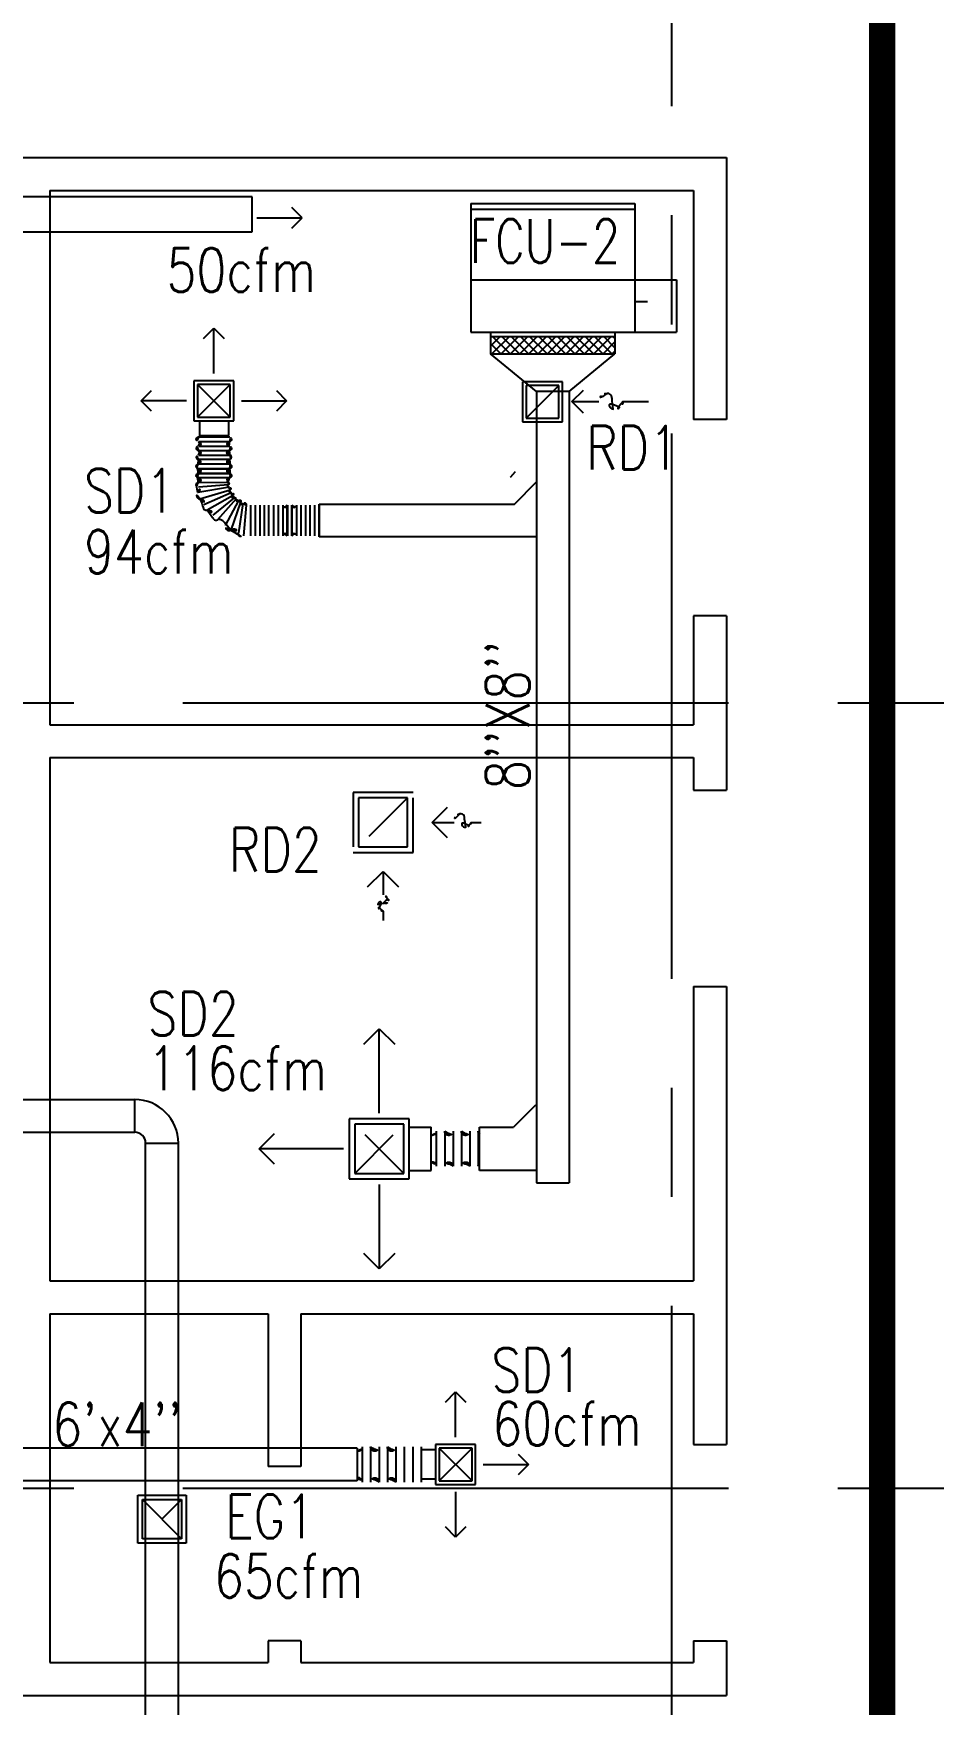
# Model space of a CAD drawing. Extents: x 417866200 to 417866302, y 43498034 to 43498122.
# Drawn here: x 417866263.9 to 417866268.02, y 43498050.24 to 43498057.91 of the extents above; entities that cross this region are included whole.
import ezdxf

# ---------------------------------------------------------------- set-up
doc = ezdxf.new("R2010")
doc.units = 0
doc.header["$MEASUREMENT"] = 0
for name, pattern in [('CENTER2', [1.125, 0.75, -0.125, 0.125, -0.125]), ('CENTERX2', [4, 2.5, -0.5, 0.5, -0.5]), ('HIDDEN', [0.375, 0.25, -0.125])]:
    doc.linetypes.add(name, pattern=pattern)
doc.layers.get('0').update_dxf_attribs({"linetype": 'CONTINUOUS'})
for name, color, linetype in [('AXES', 11, 'CENTERX2'), ('DUCT', 6, 'CONTINUOUS'), ('ELEV', 2, 'CONTINUOUS'), ('EXDUCT', 10, 'CONTINUOUS'), ('FCU', 6, 'CONTINUOUS'), ('M-AC-FLEX', 7, 'CONTINUOUS'), ('M-EGU.', 2, 'CONTINUOUS'), ('M-TEXT', 2, 'CONTINUOUS'), ('ME-FIX', 2, 'CONTINUOUS'), ('SCD', 2, 'CONTINUOUS'), ('WALL', 9, 'CONTINUOUS')]:
    doc.layers.add(name, color=color, linetype=linetype)
doc.styles.add('ROMANS', font='ROMANS.shx', dxfattribs={"width": 0.6})

# ---------------------------------------------------------------- blocks, each defined once
blk = doc.blocks.new('*X57')
at = {"color": 0}
for p, q in [((23911.7, -1650.2), (23966, -1595.9)), ((23911.7, -1597.2), (23912.9, -1595.9)), ((23919, -1695.9), (24019, -1595.9)), ((24022.8, -1695.9), (23922.8, -1595.9)), ((23972, -1695.9), (24072, -1595.9)), ((24075.9, -1695.9), (23975.9, -1595.9)), ((24025.1, -1695.9), (24125.1, -1595.9)), ((24128.9, -1695.9), (24028.9, -1595.9)), ((24078.1, -1695.9), (24178.1, -1595.9)), ((24181.9, -1695.9), (24081.9, -1595.9)), ((24131.1, -1695.9), (24231.1, -1595.9)), ((24235, -1695.9), (24135, -1595.9)), ((24184.2, -1695.9), (24284.2, -1595.9)), ((24288, -1695.9), (24188, -1595.9)), ((24237.2, -1695.9), (24337.2, -1595.9)), ((24341, -1695.9), (24241, -1595.9)), ((24290.2, -1695.9), (24390.2, -1595.9)), ((24394.1, -1695.9), (24294.1, -1595.9)), ((24343.3, -1695.9), (24443.3, -1595.9)), ((24447.1, -1695.9), (24347.1, -1595.9)), ((24396.3, -1695.9), (24496.3, -1595.9)), ((24500.1, -1695.9), (24400.1, -1595.9)), ((24449.3, -1695.9), (24549.3, -1595.9)), ((24553.2, -1695.9), (24453.2, -1595.9)), ((24502.4, -1695.9), (24602.4, -1595.9)), ((24606.2, -1695.9), (24506.2, -1595.9)), ((24555.4, -1695.9), (24623.7, -1627.6)), ((24623.7, -1660.4), (24559.2, -1595.9)), ((24623.7, -1607.4), (24612.3, -1595.9)), ((23969.8, -1695.9), (23911.7, -1637.8)), ((23916.8, -1695.9), (23911.7, -1690.9)), ((24608.4, -1695.9), (24623.7, -1680.7))]:
    blk.add_line(p, q, dxfattribs=at)

msp = doc.modelspace()

# ---------------------------------------------------------------- linework, layer by layer
at = {"layer": 'AXES'}
for p, q in [((417866266.824, 43498033.5727), (417866266.824, 43498111.2854)), ((417866200.584, 43498054.837), (417866268.624, 43498054.837)), ((417866200.584, 43498051.237), (417866268.624, 43498051.237))]:
    msp.add_line(p, q, dxfattribs=at)
at = {"layer": 'DUCT'}
for p, q in [((417866264.9008, 43498057.1575), (417866260.4958, 43498057.1575)), ((417866264.9008, 43498056.9975), (417866264.9008, 43498057.1575)), ((417866260.5758, 43498056.9975), (417866264.9008, 43498056.9975)), ((417866266.2034, 43498056.2645), (417866265.9936, 43498056.4372)), ((417866266.3534, 43498056.2645), (417866266.5632, 43498056.4372)), ((417866266.3534, 43498056.2645), (417866266.2034, 43498056.2645)), ((417866266.2034, 43498056.2645), (417866266.2034, 43498052.6372)), ((417866266.3534, 43498056.2645), (417866266.3534, 43498052.6372)), ((417866266.0847, 43498055.8716), (417866266.108, 43498055.8974)), ((417866266.0847, 43498055.8716), (417866266.0847, 43498055.8716)), ((417866266.1028, 43498055.7483), (417866266.2034, 43498055.8502)), ((417866265.2089, 43498055.5983), (417866265.2089, 43498055.7483)), ((417866265.2089, 43498055.7483), (417866266.1028, 43498055.7483)), ((417866266.2028, 43498055.5983), (417866265.2089, 43498055.5983)), ((417866266.1991, 43498052.9927), (417866266.0991, 43498052.8927)), ((417866265.9432, 43498052.8927), (417866266.0991, 43498052.8927)), ((417866265.9432, 43498052.6927), (417866265.9432, 43498052.8927)), ((417866266.1991, 43498052.6927), (417866265.9432, 43498052.6927)), ((417866266.2034, 43498052.6372), (417866266.3534, 43498052.6372))]:
    msp.add_line(p, q, dxfattribs=at)
at = {"layer": 'DUCT', "linetype": 'ByBlock'}
for p, q in [((417866265.3816, 43498051.4199), (417866263.42, 43498051.4199)), ((417866265.3816, 43498051.4199), (417866265.3816, 43498051.2699)), ((417866265.3816, 43498051.2699), (417866263.42, 43498051.2699))]:
    msp.add_line(p, q, dxfattribs=at)
at = {"layer": 'ELEV', "linetype": 'CENTER2', "const_width": 0.12}
msp.add_lwpolyline([(417866267.7882, 43498038.037), (417866267.7882, 43498101.657)], dxfattribs=at)
at = {"layer": 'EXDUCT', "linetype": 'ByBlock'}
for p, q in [((417866262.8572, 43498053.0186), (417866264.3631, 43498053.0186)), ((417866264.363, 43498052.8686), (417866264.3631, 43498053.0186)), ((417866262.8572, 43498052.8686), (417866264.363, 43498052.8686)), ((417866264.413, 43498052.8187), (417866264.563, 43498052.8186)), ((417866264.413, 43498047.2009), (417866264.413, 43498052.8186)), ((417866264.563, 43498047.3009), (417866264.563, 43498052.8186)), ((417866264.488, 43498051.0946), (417866264.578, 43498051.1846))]:
    msp.add_line(p, q, dxfattribs=at)
for radius in [0.2, 0.05]:
    msp.add_arc((417866264.363, 43498052.8186), radius, 0, 90, dxfattribs=at)
at = {"layer": 'FCU', "color": 6}
for p, q in [((417866265.9024, 43498057.1268), (417866265.9024, 43498056.5372)), ((417866265.9024, 43498057.1268), (417866266.6544, 43498057.1268)), ((417866266.6544, 43498057.1268), (417866266.6544, 43498056.5372)), ((417866265.9024, 43498056.7772), (417866266.6544, 43498056.7772)), ((417866265.9024, 43498056.5372), (417866266.6544, 43498056.5372))]:
    msp.add_line(p, q, dxfattribs=at)
at = {"layer": 'FCU', "color": 3}
for p, q in [((417866265.9024, 43498057.1012), (417866266.6544, 43498057.1012)), ((417866266.6544, 43498056.7772), (417866266.8448, 43498056.7772)), ((417866266.8448, 43498056.7772), (417866266.8448, 43498056.5372)), ((417866266.6544, 43498056.6772), (417866266.7131, 43498056.6772)), ((417866265.9936, 43498056.5372), (417866265.9936, 43498056.4372)), ((417866265.9936, 43498056.5172), (417866266.5632, 43498056.5172)), ((417866266.5632, 43498056.5372), (417866266.5632, 43498056.4372)), ((417866266.6544, 43498056.5372), (417866266.8448, 43498056.5372)), ((417866265.9936, 43498056.4372), (417866266.5632, 43498056.4372))]:
    msp.add_line(p, q, dxfattribs=at)
at = {"layer": 'M-AC-FLEX', "color": 11}
for p, q in [((417866264.6551, 43498056.0351), (417866264.7964, 43498056.0351)), ((417866264.7966, 43498056.0558), (417866264.6553, 43498056.0558)), ((417866264.6551, 43498056.014), (417866264.7964, 43498056.014)), ((417866264.6551, 43498055.9946), (417866264.7964, 43498055.9946)), ((417866264.6551, 43498055.9736), (417866264.7964, 43498055.9736)), ((417866264.7966, 43498055.9528), (417866264.6553, 43498055.9528)), ((417866264.7966, 43498055.9317), (417866264.6553, 43498055.9317)), ((417866264.7966, 43498055.9317), (417866264.6553, 43498055.9317)), ((417866264.6553, 43498055.9106), (417866264.7966, 43498055.9106)), ((417866264.7966, 43498055.9106), (417866264.6553, 43498055.9106)), ((417866264.7966, 43498055.9106), (417866264.6553, 43498055.9106)), ((417866264.7966, 43498055.8895), (417866264.6553, 43498055.8895)), ((417866264.6553, 43498055.8895), (417866264.7966, 43498055.8895)), ((417866264.7966, 43498055.8895), (417866264.6553, 43498055.8895)), ((417866264.7969, 43498055.8262), (417866264.6518, 43498055.8018)), ((417866264.7966, 43498055.8683), (417866264.6553, 43498055.8683)), ((417866264.6553, 43498055.8472), (417866264.7906, 43498055.8491)), ((417866264.7925, 43498055.8373), (417866264.6553, 43498055.8261)), ((417866264.7997, 43498055.813), (417866264.6619, 43498055.7718)), ((417866264.8045, 43498055.7999), (417866264.6804, 43498055.7452)), ((417866264.8109, 43498055.7862), (417866264.6943, 43498055.7213)), ((417866264.8185, 43498055.7774), (417866264.7213, 43498055.6981)), ((417866264.8285, 43498055.7722), (417866264.743, 43498055.6769)), ((417866264.8391, 43498055.7649), (417866264.7767, 43498055.6512)), ((417866264.8475, 43498055.7577), (417866264.8039, 43498055.6293)), ((417866264.859, 43498055.7512), (417866264.8392, 43498055.6163)), ((417866264.873, 43498055.7443), (417866264.8622, 43498055.6037)), ((417866264.8941, 43498055.7443), (417866264.8941, 43498055.603)), ((417866264.9152, 43498055.7443), (417866264.9152, 43498055.603)), ((417866264.9364, 43498055.7443), (417866264.9364, 43498055.603)), ((417866264.9571, 43498055.6028), (417866264.9571, 43498055.7441)), ((417866264.9782, 43498055.6028), (417866264.9782, 43498055.7441)), ((417866264.9989, 43498055.7443), (417866264.9989, 43498055.603)), ((417866265.0201, 43498055.7443), (417866265.0201, 43498055.603)), ((417866265.0201, 43498055.7443), (417866265.0201, 43498055.603)), ((417866265.0412, 43498055.7443), (417866265.0412, 43498055.603)), ((417866265.0412, 43498055.7443), (417866265.0412, 43498055.603)), ((417866265.0619, 43498055.6028), (417866265.0619, 43498055.7441)), ((417866265.0623, 43498055.7443), (417866265.0623, 43498055.603)), ((417866265.0827, 43498055.7443), (417866265.0827, 43498055.603)), ((417866265.083, 43498055.6028), (417866265.083, 43498055.7441)), ((417866265.1038, 43498055.7443), (417866265.1038, 43498055.603)), ((417866265.1038, 43498055.7443), (417866265.1038, 43498055.603)), ((417866265.1249, 43498055.7443), (417866265.1249, 43498055.603)), ((417866265.1249, 43498055.7443), (417866265.1249, 43498055.603)), ((417866265.146, 43498055.7443), (417866265.146, 43498055.603)), ((417866265.1668, 43498055.6028), (417866265.1668, 43498055.7441)), ((417866265.1878, 43498055.6028), (417866265.1878, 43498055.7441)), ((417866265.2086, 43498055.7443), (417866265.2086, 43498055.603)), ((417866265.7449, 43498052.8738), (417866265.7449, 43498052.7128)), ((417866265.7832, 43498052.8738), (417866265.7832, 43498052.7128)), ((417866265.7832, 43498052.8738), (417866265.7832, 43498052.7128)), ((417866265.8222, 43498052.8738), (417866265.8222, 43498052.7128)), ((417866265.8222, 43498052.8738), (417866265.8222, 43498052.7128)), ((417866265.8598, 43498052.8738), (417866265.8598, 43498052.7128)), ((417866265.8598, 43498052.8738), (417866265.8598, 43498052.7128)), ((417866265.8988, 43498052.8738), (417866265.8988, 43498052.7128)), ((417866265.8988, 43498052.8738), (417866265.8988, 43498052.7128)), ((417866265.9371, 43498052.8738), (417866265.9371, 43498052.7128)), ((417866265.9371, 43498052.8738), (417866265.9371, 43498052.7128)), ((417866265.4056, 43498051.426), (417866265.4056, 43498051.265)), ((417866265.4439, 43498051.426), (417866265.4439, 43498051.265)), ((417866265.4439, 43498051.426), (417866265.4439, 43498051.265)), ((417866265.4829, 43498051.426), (417866265.4829, 43498051.265)), ((417866265.4829, 43498051.426), (417866265.4829, 43498051.265)), ((417866265.5205, 43498051.426), (417866265.5205, 43498051.265)), ((417866265.5205, 43498051.426), (417866265.5205, 43498051.265)), ((417866265.5595, 43498051.426), (417866265.5595, 43498051.265)), ((417866265.5595, 43498051.426), (417866265.5595, 43498051.265)), ((417866265.5978, 43498051.426), (417866265.5978, 43498051.265)), ((417866265.5978, 43498051.426), (417866265.5978, 43498051.265)), ((417866265.6368, 43498051.426), (417866265.6368, 43498051.265)), ((417866265.6368, 43498051.426), (417866265.6368, 43498051.265)), ((417866265.6751, 43498051.426), (417866265.6751, 43498051.265))]:
    msp.add_line(p, q, dxfattribs=at)
at = {"layer": 'M-AC-FLEX'}
for points in [[(417866264.6553, 43498056.0558, 0.999838), (417866264.6549, 43498056.0351)], [(417866264.6551, 43498056.0351, -0.998407), (417866264.6551, 43498056.014, 0.008922), (417866264.6547, 43498056.014)], [(417866264.6551, 43498056.014, 0.998407), (417866264.6551, 43498056.0351, -0.008922), (417866264.6547, 43498056.0351)], [(417866264.6549, 43498056.0558, -0.004461), (417866264.6551, 43498056.0558)], [(417866264.6553, 43498056.0558, 0.342563), (417866264.6655, 43498056.0638, 0.342563)], [(417866264.7963, 43498056.014, -0.998407), (417866264.7964, 43498056.0351, 1.018005), (417866264.7964, 43498056.0558)], [(417866264.7966, 43498056.0558, -0.342563), (417866264.7863, 43498056.0638, -0.342563)], [(417866264.6553, 43498055.9946, -1.070828), (417866264.6549, 43498056.014)], [(417866264.6553, 43498055.9528, -0.999838), (417866264.6549, 43498055.9736)], [(417866264.6553, 43498055.9528, -1), (417866264.6553, 43498055.9317, 1), (417866264.6553, 43498055.9106)], [(417866264.6551, 43498055.9947, -0.998407), (417866264.6551, 43498055.9736, 0.008922), (417866264.6547, 43498055.9736)], [(417866264.6551, 43498055.9735, 0.998407), (417866264.6551, 43498055.9946, -0.008922), (417866264.6547, 43498055.9946)], [(417866264.6549, 43498055.9528, 0.004461), (417866264.6551, 43498055.9528)], [(417866264.7963, 43498055.9735, -0.998407), (417866264.7964, 43498055.9946, 1.096217), (417866264.7964, 43498056.0139)], [(417866264.7963, 43498055.9947, 0.998407), (417866264.7964, 43498055.9736, -1.018005), (417866264.7964, 43498055.9528)], [(417866264.7966, 43498055.9317, -1), (417866264.7966, 43498055.9528)], [(417866264.7966, 43498055.9528, 1), (417866264.7966, 43498055.9317, -1), (417866264.7966, 43498055.9106)], [(417866264.6553, 43498055.8895, 1), (417866264.6553, 43498055.9106, -1), (417866264.6553, 43498055.9317)], [(417866264.6553, 43498055.9106, -1), (417866264.6553, 43498055.8895, 1), (417866264.6553, 43498055.8683)], [(417866264.6553, 43498055.8472, 1), (417866264.6553, 43498055.8683, -1), (417866264.6553, 43498055.8895)], [(417866264.6553, 43498055.8895, 1), (417866264.6553, 43498055.8683)], [(417866264.6553, 43498055.8683, -1), (417866264.6553, 43498055.8895)], [(417866264.6549, 43498055.8895, -0.004461), (417866264.6551, 43498055.8895)], [(417866264.6553, 43498055.8895, 0.008838), (417866264.6549, 43498055.8895, 0.008838)], [(417866264.6553, 43498055.8895, 1), (417866264.6553, 43498055.9106)], [(417866264.7966, 43498055.8895, -1), (417866264.7966, 43498055.9106, 1), (417866264.7966, 43498055.9317)], [(417866264.7966, 43498055.9106, 1), (417866264.7966, 43498055.8895, -1), (417866264.7966, 43498055.8683)], [(417866264.7966, 43498055.9106, 1), (417866264.7966, 43498055.8895)], [(417866264.7906, 43498055.8491, -0.736653), (417866264.7966, 43498055.8683, 1), (417866264.7966, 43498055.8895)], [(417866264.7966, 43498055.9106, 1), (417866264.7966, 43498055.9317)], [(417866264.7966, 43498055.9317, -1), (417866264.7966, 43498055.9106)], [(417866264.7966, 43498055.8895, -1), (417866264.7966, 43498055.8683)], [(417866264.6553, 43498055.8683, -1), (417866264.6553, 43498055.8472, 1), (417866264.6553, 43498055.8261)], [(417866264.652, 43498055.8019, 0.575939), (417866264.6553, 43498055.8261, -1), (417866264.6553, 43498055.8472)], [(417866264.6619, 43498055.7718, -0.665042), (417866264.6518, 43498055.8018)], [(417866264.6553, 43498055.8683, -0.606794), (417866264.6639, 43498055.8517, -0.606794)], [(417866264.7966, 43498055.8683, 0.606794), (417866264.7879, 43498055.8517, 0.606794)], [(417866264.8011, 43498055.8139, 0.78893), (417866264.7963, 43498055.8262, -1.030272), (417866264.7925, 43498055.8373)], [(417866264.7925, 43498055.8373, 0.635837), (417866264.7906, 43498055.8491, 0.724161)], [(417866264.8109, 43498055.7862, 0.850272), (417866264.8073, 43498055.8004, -1.072461), (417866264.8011, 43498055.8139)], [(417866264.6619, 43498055.7718, -0.652763), (417866264.6804, 43498055.7452, 0.764077), (417866264.6943, 43498055.7213, -0.428567), (417866264.7213, 43498055.6981, 0.696093), (417866264.743, 43498055.6769)], [(417866264.8292, 43498055.7734, 0.698197), (417866264.8185, 43498055.7774, -1.180405), (417866264.8109, 43498055.7862)], [(417866264.8475, 43498055.7577, 1.125229), (417866264.8391, 43498055.7649, -1.12511), (417866264.8292, 43498055.7734, -0.893954)], [(417866264.873, 43498055.744, 0.879519), (417866264.859, 43498055.7512, -1.034976), (417866264.8475, 43498055.7577)], [(417866264.8941, 43498055.7443, -0.987495), (417866264.873, 43498055.744, -0.606794)], [(417866264.8941, 43498055.7443, -1), (417866264.9152, 43498055.7443)], [(417866264.9364, 43498055.7443, -1), (417866264.9152, 43498055.7443, 1), (417866264.8941, 43498055.7443)], [(417866264.9152, 43498055.7443, 1), (417866264.9364, 43498055.7443)], [(417866264.9782, 43498055.7441, -0.998407), (417866264.9571, 43498055.7441, 1.018005), (417866264.9364, 43498055.7441)], [(417866264.9571, 43498055.7441, 0.998407), (417866264.9782, 43498055.7441, -1.018005), (417866264.9989, 43498055.7441)], [(417866264.9989, 43498055.7443, 1), (417866265.0201, 43498055.7443, -1), (417866265.0412, 43498055.7443)], [(417866265.0201, 43498055.7443, -1), (417866264.9989, 43498055.7443)], [(417866265.0412, 43498055.7443, 1), (417866265.0201, 43498055.7443)], [(417866265.0201, 43498055.7443, -1), (417866265.0412, 43498055.7443)], [(417866265.0623, 43498055.7443, -1), (417866265.0412, 43498055.7443, 1), (417866265.0201, 43498055.7443)], [(417866265.0412, 43498055.7443, 1), (417866265.0623, 43498055.7443)], [(417866265.0447, 43498055.7359, 0.631935), (417866265.0619, 43498055.7441, -1.018005), (417866265.0827, 43498055.7441)], [(417866265.062, 43498055.7441, -0.632264), (417866265.0447, 43498055.7359, -0.632264)], [(417866265.1003, 43498055.7359, -0.631935), (417866265.083, 43498055.7441, 1.018005), (417866265.0623, 43498055.7441)], [(417866265.0827, 43498055.7443, 1), (417866265.1038, 43498055.7443, -1), (417866265.1249, 43498055.7443)], [(417866265.1038, 43498055.7443, -1), (417866265.0827, 43498055.7443)], [(417866265.083, 43498055.7441, 0.632264), (417866265.1003, 43498055.7359, 0.632264)], [(417866265.1038, 43498055.7443, -1), (417866265.1249, 43498055.7443)], [(417866265.146, 43498055.7443, -1), (417866265.1249, 43498055.7443, 1), (417866265.1038, 43498055.7443)], [(417866265.1249, 43498055.7443, 1), (417866265.1038, 43498055.7443)], [(417866265.1249, 43498055.7443, 1), (417866265.146, 43498055.7443)], [(417866265.1879, 43498055.7441, -0.998407), (417866265.1668, 43498055.7441, 1.018005), (417866265.146, 43498055.7441)], [(417866265.1667, 43498055.7441, 0.998407), (417866265.1878, 43498055.7441, -1.018005), (417866265.2086, 43498055.7441)], [(417866264.8039, 43498055.6293, -0.604437), (417866264.7767, 43498055.6512, 0.497993), (417866264.743, 43498055.6769)], [(417866264.8038, 43498055.629, -0.562442), (417866264.8392, 43498055.6163, 0.803591), (417866264.8622, 43498055.6037)], [(417866264.8622, 43498055.6037, -0.661578), (417866264.8941, 43498055.603, 1), (417866264.9152, 43498055.603)], [(417866264.9364, 43498055.603, 1), (417866264.9152, 43498055.603, -1), (417866264.8941, 43498055.603)], [(417866264.9364, 43498055.603, 0.999838), (417866264.9571, 43498055.6026)], [(417866264.9364, 43498055.6026, -0.004461), (417866264.9364, 43498055.6028)], [(417866264.9782, 43498055.6028, 0.998407), (417866264.9571, 43498055.6028, -0.008922), (417866264.9571, 43498055.6024)], [(417866264.9571, 43498055.6028, -0.998407), (417866264.9782, 43498055.6028, 0.008922), (417866264.9782, 43498055.6024)], [(417866264.9989, 43498055.603, -0.999838), (417866264.9782, 43498055.6026)], [(417866264.9989, 43498055.603, -1), (417866265.0201, 43498055.603, 1), (417866265.0412, 43498055.603)], [(417866264.9989, 43498055.6026, 0.004461), (417866264.9989, 43498055.6028)], [(417866265.0623, 43498055.603, 1), (417866265.0412, 43498055.603, -1), (417866265.0201, 43498055.603)], [(417866265.062, 43498055.6028, 0.632264), (417866265.0447, 43498055.6109, 0.632264)], [(417866265.0447, 43498055.611, -0.631935), (417866265.0619, 43498055.6028, 0.008922), (417866265.0619, 43498055.6024)], [(417866265.0827, 43498055.603, -0.999838), (417866265.0619, 43498055.6026)], [(417866265.0623, 43498055.603, 0.999838), (417866265.083, 43498055.6026)], [(417866265.0623, 43498055.6026, -0.004461), (417866265.0623, 43498055.6028)], [(417866265.0827, 43498055.603, -1), (417866265.1038, 43498055.603, 1), (417866265.1249, 43498055.603)], [(417866265.0827, 43498055.6026, 0.004461), (417866265.0827, 43498055.6028)], [(417866265.083, 43498055.6028, -0.632264), (417866265.1003, 43498055.6109, -0.632264)], [(417866265.1003, 43498055.611, 0.631935), (417866265.083, 43498055.6028, -0.008922), (417866265.083, 43498055.6024)], [(417866265.146, 43498055.603, 1), (417866265.1249, 43498055.603, -1), (417866265.1038, 43498055.603)], [(417866265.146, 43498055.603, 0.999838), (417866265.1668, 43498055.6026)], [(417866265.146, 43498055.6026, -0.004461), (417866265.146, 43498055.6028)], [(417866265.1667, 43498055.6028, -0.998407), (417866265.1878, 43498055.6028, 0.008922), (417866265.1878, 43498055.6024)], [(417866265.1879, 43498055.6028, 0.998407), (417866265.1668, 43498055.6028, -0.008922), (417866265.1668, 43498055.6024)], [(417866265.2086, 43498055.603, -0.999838), (417866265.1878, 43498055.6026)], [(417866265.2086, 43498055.6026, 0.004461), (417866265.2086, 43498055.6028)], [(417866265.7216, 43498052.8546, 0.471589), (417866265.7449, 43498052.8738, -1.018005), (417866265.7832, 43498052.8738)], [(417866265.8215, 43498052.8738, -1.017916), (417866265.8598, 43498052.8738)], [(417866265.8605, 43498052.8738, 1.017916), (417866265.8222, 43498052.8738)], [(417866265.9432, 43498052.8596, -0.205442), (417866265.9371, 43498052.8738, 1.018005), (417866265.8988, 43498052.8738)], [(417866265.9371, 43498052.8738, 0.205444), (417866265.9432, 43498052.8596, 0.205444)], [(417866265.7216, 43498052.7319, -0.471589), (417866265.7449, 43498052.7128, 1.018005), (417866265.7832, 43498052.7128)], [(417866265.8215, 43498052.7121, 1.000002), (417866265.8598, 43498052.7128)], [(417866265.8605, 43498052.7121, -1.000002), (417866265.8222, 43498052.7128)], [(417866265.9432, 43498052.7269, 0.205442), (417866265.9371, 43498052.7128, -1.018005), (417866265.8988, 43498052.7128)], [(417866265.9371, 43498052.7128, -0.205444), (417866265.9432, 43498052.7269, -0.205444)], [(417866265.3823, 43498051.4069, 0.471589), (417866265.4056, 43498051.426, -1.018005), (417866265.4439, 43498051.426)], [(417866265.4822, 43498051.426, -1.017916), (417866265.5205, 43498051.426)], [(417866265.5212, 43498051.426, 1.017916), (417866265.4829, 43498051.426)], [(417866265.6368, 43498051.426, -1), (417866265.5978, 43498051.426, 1.018005), (417866265.5595, 43498051.426)], [(417866265.5978, 43498051.426, 1), (417866265.6368, 43498051.426, -1.018005), (417866265.6751, 43498051.426)], [(417866265.3823, 43498051.2841, -0.471589), (417866265.4056, 43498051.265, 1.018005), (417866265.4439, 43498051.265)], [(417866265.6368, 43498051.265, 1), (417866265.5978, 43498051.265, -1.018005), (417866265.5595, 43498051.265)], [(417866265.5978, 43498051.265, -1), (417866265.6368, 43498051.265, 1.018005), (417866265.6751, 43498051.265)], [(417866265.4822, 43498051.2643, 1.000002), (417866265.5205, 43498051.265)], [(417866265.5212, 43498051.2643, -1.000002), (417866265.4829, 43498051.265)]]:
    msp.add_lwpolyline(points, format="xyb", dxfattribs=at)
for centre, start, end in [((417866265.8027, 43498052.8738), 180, 331.56864), ((417866265.8027, 43498052.8738), 208.43136, 0), ((417866265.8793, 43498052.8738), 180, 331.56864), ((417866265.8793, 43498052.8738), 208.43136, 0), ((417866265.8027, 43498052.7128), 28.43137, 180.01777), ((417866265.8027, 43498052.7128), 28.43137, 180.01777), ((417866265.8027, 43498052.7128), 359.98223, 151.56863), ((417866265.8027, 43498052.7128), 359.98223, 151.56863), ((417866265.8793, 43498052.7128), 28.43137, 180.01777), ((417866265.8793, 43498052.7128), 28.43137, 180.01777), ((417866265.8793, 43498052.7128), 359.98223, 151.56863), ((417866265.8793, 43498052.7128), 359.98223, 151.56863), ((417866265.4634, 43498051.426), 180, 331.56864), ((417866265.4634, 43498051.426), 208.43136, 0), ((417866265.54, 43498051.426), 180, 331.56864), ((417866265.54, 43498051.426), 208.43136, 0), ((417866265.4634, 43498051.265), 28.43137, 180.01777), ((417866265.4634, 43498051.265), 28.43137, 180.01777), ((417866265.4634, 43498051.265), 359.98223, 151.56863), ((417866265.4634, 43498051.265), 359.98223, 151.56863), ((417866265.54, 43498051.265), 28.43137, 180.01777), ((417866265.54, 43498051.265), 28.43137, 180.01777), ((417866265.54, 43498051.265), 359.98223, 151.56863), ((417866265.54, 43498051.265), 359.98223, 151.56863)]:
    msp.add_arc(centre, 0.0195, start, end, dxfattribs=at)
at = {"layer": 'M-EGU.', "linetype": 'HIDDEN'}
for p, q in [((417866265.3632, 43498054.4267), (417866265.3632, 43498054.1517)), ((417866265.6382, 43498054.4267), (417866265.3632, 43498054.4267)), ((417866265.6382, 43498054.1517), (417866265.6382, 43498054.4267)), ((417866265.6132, 43498054.4017), (417866265.3882, 43498054.1767)), ((417866265.3632, 43498054.1517), (417866265.6382, 43498054.1517)), ((417866265.3709, 43498052.9052), (417866265.3709, 43498052.6802)), ((417866265.5959, 43498052.6802), (417866265.3709, 43498052.9052)), ((417866265.3709, 43498052.6802), (417866265.5959, 43498052.9052)), ((417866265.5959, 43498052.9052), (417866265.3709, 43498052.9052)), ((417866265.5959, 43498052.6802), (417866265.5959, 43498052.9052)), ((417866265.3709, 43498052.6802), (417866265.5959, 43498052.6802)), ((417866264.378, 43498050.9846), (417866264.378, 43498051.2046)), ((417866264.378, 43498051.2046), (417866264.598, 43498051.2046)), ((417866264.598, 43498051.2046), (417866264.598, 43498050.9846)), ((417866264.578, 43498051.0046), (417866264.398, 43498051.1846)), ((417866264.598, 43498050.9846), (417866264.378, 43498050.9846))]:
    msp.add_line(p, q, dxfattribs=at)
at = {"layer": 'M-EGU.'}
for p, q in [((417866265.3882, 43498054.4017), (417866265.3882, 43498054.1767)), ((417866265.6132, 43498054.4017), (417866265.3882, 43498054.4017)), ((417866265.6132, 43498054.1767), (417866265.6132, 43498054.4017)), ((417866265.7257, 43498054.2892), (417866265.7965, 43498054.3599)), ((417866265.7257, 43498054.2892), (417866265.8268, 43498054.2892)), ((417866265.7965, 43498054.2185), (417866265.7257, 43498054.2892)), ((417866265.9064, 43498054.2892), (417866265.9507, 43498054.2892)), ((417866265.3882, 43498054.1767), (417866265.6132, 43498054.1767)), ((417866265.43, 43498053.9935), (417866265.5007, 43498054.0642)), ((417866265.5007, 43498054.0642), (417866265.5715, 43498053.9935)), ((417866265.5007, 43498054.0642), (417866265.5007, 43498053.9574)), ((417866265.5007, 43498053.8822), (417866265.5007, 43498053.8392)), ((417866265.4126, 43498053.272), (417866265.4834, 43498053.3427)), ((417866265.4834, 43498052.9565), (417866265.4834, 43498053.3427)), ((417866265.4834, 43498053.3427), (417866265.5541, 43498053.272)), ((417866265.3459, 43498052.9302), (417866265.3459, 43498052.6552)), ((417866265.6209, 43498052.9302), (417866265.3459, 43498052.9302)), ((417866265.6209, 43498052.6552), (417866265.6209, 43498052.9302)), ((417866265.6209, 43498052.8927), (417866265.7209, 43498052.8927)), ((417866265.7209, 43498052.6927), (417866265.7209, 43498052.8927)), ((417866264.9334, 43498052.7927), (417866265.0041, 43498052.8634)), ((417866265.3195, 43498052.7927), (417866264.9334, 43498052.7927)), ((417866265.0041, 43498052.722), (417866264.9334, 43498052.7927)), ((417866265.3459, 43498052.6552), (417866265.6209, 43498052.6552)), ((417866265.6209, 43498052.6927), (417866265.7209, 43498052.6927)), ((417866265.4834, 43498052.6289), (417866265.4834, 43498052.2427)), ((417866265.4834, 43498052.2427), (417866265.4126, 43498052.3134)), ((417866265.5541, 43498052.3134), (417866265.4834, 43498052.2427)), ((417866264.398, 43498051.0046), (417866264.398, 43498051.1846)), ((417866264.398, 43498051.1846), (417866264.578, 43498051.1846)), ((417866264.578, 43498051.1846), (417866264.578, 43498051.0046)), ((417866264.578, 43498051.0046), (417866264.398, 43498051.0046))]:
    msp.add_line(p, q, dxfattribs=at)
for points in [[(417866265.9064, 43498054.2892, -0.1324), (417866265.8953, 43498054.2731, -0.15664), (417866265.8799, 43498054.2668, -0.736612), (417866265.8673, 43498054.2983, 0.774232), (417866265.8533, 43498054.3287, 0.203349), (417866265.8323, 43498054.315, 0.193808), (417866265.8268, 43498054.2892)], [(417866265.5007, 43498053.8822, -0.187862), (417866265.4823, 43498053.8936, -0.202645), (417866265.4774, 43498053.9132, -0.616915), (417866265.5024, 43498053.9213, 0.668708), (417866265.526, 43498053.9309, 0.194285), (417866265.5189, 43498053.9488, 0.186051), (417866265.5007, 43498053.9574)]]:
    msp.add_lwpolyline(points, format="xyb", dxfattribs=at)
at = {"layer": 'ME-FIX', "color": 2}
for p, q in [((417866265.1296, 43498057.0614), (417866265.0825, 43498057.1086)), ((417866264.9222, 43498057.0614), (417866265.1296, 43498057.0614)), ((417866265.0825, 43498057.0143), (417866265.1296, 43498057.0614))]:
    msp.add_line(p, q, dxfattribs=at)
at = {"layer": 'SCD'}
for p, q in [((417866264.6788, 43498056.5083), (417866264.7259, 43498056.5554)), ((417866264.7259, 43498056.348), (417866264.7259, 43498056.5554)), ((417866264.7259, 43498056.5554), (417866264.773, 43498056.5083)), ((417866264.3926, 43498056.2221), (417866264.4397, 43498056.2692)), ((417866264.6342, 43498056.3138), (417866264.6342, 43498056.1304)), ((417866264.8176, 43498056.3138), (417866264.6342, 43498056.3138)), ((417866264.8176, 43498056.1304), (417866264.8176, 43498056.3138)), ((417866265.0121, 43498056.2692), (417866265.0592, 43498056.2221)), ((417866266.3063, 43498056.2926), (417866266.1563, 43498056.2926)), ((417866266.1563, 43498056.2926), (417866266.1563, 43498056.1426)), ((417866266.3063, 43498056.1426), (417866266.3063, 43498056.2926)), ((417866266.3666, 43498056.2184), (417866266.4196, 43498056.2715)), ((417866264.4397, 43498056.1749), (417866264.3926, 43498056.2221)), ((417866264.6, 43498056.2221), (417866264.3926, 43498056.2221)), ((417866264.8518, 43498056.2221), (417866265.0592, 43498056.2221)), ((417866265.0592, 43498056.2221), (417866265.0121, 43498056.1749)), ((417866266.3666, 43498056.2184), (417866266.4891, 43498056.2184)), ((417866266.4196, 43498056.1654), (417866266.3666, 43498056.2184)), ((417866266.6018, 43498056.2184), (417866266.717, 43498056.2184)), ((417866264.6342, 43498056.1304), (417866264.8176, 43498056.1304)), ((417866264.6592, 43498056.1304), (417866264.6592, 43498056.0638)), ((417866264.7926, 43498056.1304), (417866264.7926, 43498056.0638)), ((417866266.1563, 43498056.1426), (417866266.3063, 43498056.1426)), ((417866264.6592, 43498056.0638), (417866264.7926, 43498056.0638)), ((417866265.7863, 43498051.6317), (417866265.8335, 43498051.6788)), ((417866265.8335, 43498051.4714), (417866265.8335, 43498051.6788)), ((417866265.8335, 43498051.6788), (417866265.8806, 43498051.6317)), ((417866265.9251, 43498051.4372), (417866265.7418, 43498051.4372)), ((417866265.7418, 43498051.4372), (417866265.7418, 43498051.2538)), ((417866265.9251, 43498051.2538), (417866265.9251, 43498051.4372)), ((417866265.7418, 43498051.4122), (417866265.6751, 43498051.4122)), ((417866265.6751, 43498051.4122), (417866265.6751, 43498051.2788)), ((417866266.1197, 43498051.3926), (417866266.1668, 43498051.3455)), ((417866265.7418, 43498051.2788), (417866265.6751, 43498051.2788)), ((417866265.9593, 43498051.3455), (417866266.1668, 43498051.3455)), ((417866266.1668, 43498051.3455), (417866266.1197, 43498051.2984)), ((417866265.7418, 43498051.2538), (417866265.9251, 43498051.2538)), ((417866265.8335, 43498051.2196), (417866265.8335, 43498051.0122)), ((417866265.8335, 43498051.0122), (417866265.7863, 43498051.0593)), ((417866265.8806, 43498051.0593), (417866265.8335, 43498051.0122))]:
    msp.add_line(p, q, dxfattribs=at)
at = {"layer": 'SCD', "linetype": 'HIDDEN'}
for p, q in [((417866264.6509, 43498056.2971), (417866264.6509, 43498056.1471)), ((417866264.8009, 43498056.2971), (417866264.6509, 43498056.2971)), ((417866264.6509, 43498056.2971), (417866264.8009, 43498056.1471)), ((417866264.6509, 43498056.1471), (417866264.8009, 43498056.2971)), ((417866264.8009, 43498056.1471), (417866264.8009, 43498056.2971)), ((417866266.3229, 43498056.3092), (417866266.1396, 43498056.3092)), ((417866266.1396, 43498056.3092), (417866266.1396, 43498056.1259)), ((417866266.3063, 43498056.2926), (417866266.1563, 43498056.1426)), ((417866266.3229, 43498056.1259), (417866266.3229, 43498056.3092)), ((417866264.6509, 43498056.1471), (417866264.8009, 43498056.1471)), ((417866266.1396, 43498056.1259), (417866266.3229, 43498056.1259)), ((417866265.9085, 43498051.4205), (417866265.7585, 43498051.4205)), ((417866265.7585, 43498051.4205), (417866265.9085, 43498051.2705)), ((417866265.9085, 43498051.4205), (417866265.7585, 43498051.2705)), ((417866265.7585, 43498051.4205), (417866265.7585, 43498051.2705)), ((417866265.9085, 43498051.2705), (417866265.9085, 43498051.4205)), ((417866265.7585, 43498051.2705), (417866265.9085, 43498051.2705))]:
    msp.add_line(p, q, dxfattribs=at)
at = {"layer": 'SCD'}
msp.add_lwpolyline([(417866266.6018, 43498056.2184, -0.187862), (417866266.5848, 43498056.1908, -0.202645), (417866266.5554, 43498056.1834, -0.616915), (417866266.5432, 43498056.221, 0.668708), (417866266.5289, 43498056.2563, 0.194285), (417866266.502, 43498056.2457, 0.186051), (417866266.4891, 43498056.2184)], format="xyb", dxfattribs=at)
at = {"layer": 'WALL'}
for p, q in [((417866262.074, 43498057.337), (417866267.074, 43498057.337)), ((417866263.974, 43498057.187), (417866266.924, 43498057.187)), ((417866263.974, 43498057.187), (417866263.974, 43498054.737)), ((417866263.974, 43498054.737), (417866266.924, 43498054.737)), ((417866263.974, 43498054.587), (417866263.974, 43498052.187)), ((417866263.974, 43498054.587), (417866266.924, 43498054.587)), ((417866266.924, 43498054.437), (417866267.074, 43498054.437)), ((417866266.924, 43498053.537), (417866267.074, 43498053.537)), ((417866263.974, 43498052.037), (417866263.974, 43498050.437)), ((417866264.974, 43498052.037), (417866264.974, 43498051.337)), ((417866265.124, 43498052.037), (417866265.124, 43498051.337)), ((417866264.974, 43498050.537), (417866264.974, 43498050.437)), ((417866265.124, 43498050.537), (417866265.124, 43498050.437))]:
    msp.add_line(p, q, dxfattribs=at)
at = {"layer": 'WALL', "linetype": 'ByBlock'}
for p, q in [((417866267.074, 43498057.337), (417866267.074, 43498056.137)), ((417866266.924, 43498057.187), (417866266.924, 43498056.137)), ((417866267.074, 43498056.137), (417866266.924, 43498056.137)), ((417866267.074, 43498055.237), (417866266.924, 43498055.237)), ((417866266.924, 43498055.237), (417866266.924, 43498054.737)), ((417866267.074, 43498055.237), (417866267.074, 43498054.437)), ((417866266.924, 43498054.587), (417866266.924, 43498054.437)), ((417866266.924, 43498053.537), (417866266.924, 43498052.187)), ((417866267.074, 43498053.537), (417866267.074, 43498051.437)), ((417866263.974, 43498052.187), (417866266.924, 43498052.187)), ((417866263.974, 43498052.037), (417866264.974, 43498052.037)), ((417866265.124, 43498052.037), (417866266.924, 43498052.037)), ((417866266.924, 43498052.037), (417866266.924, 43498051.437)), ((417866266.924, 43498051.437), (417866267.074, 43498051.437)), ((417866265.124, 43498051.337), (417866264.974, 43498051.337)), ((417866265.124, 43498050.537), (417866264.974, 43498050.537)), ((417866266.924, 43498050.537), (417866267.074, 43498050.537)), ((417866266.924, 43498050.537), (417866266.924, 43498050.437)), ((417866267.074, 43498050.537), (417866267.074, 43498050.287)), ((417866263.974, 43498050.437), (417866264.974, 43498050.437)), ((417866265.124, 43498050.437), (417866266.924, 43498050.437)), ((417866262.074, 43498050.287), (417866267.074, 43498050.287))]:
    msp.add_line(p, q, dxfattribs=at)

# ---------------------------------------------------------------- block references
at = {"layer": 'FCU', "color": 11, "xscale": 0.000800013542175293, "yscale": 0.0007999986410140991, "zscale": 0.0008}
msp.add_blockref('*X57', (417866246.8643, 43498057.7939), dxfattribs=at)

# ---------------------------------------------------------------- texts
at = {"layer": 'M-TEXT', "style": 'ROMANS'}
for s, width, p in [('FCU-2', 0.75, (417866265.899, 43498056.8543)), ('50cfm', 0.8, (417866264.5089, 43498056.7217)), ('RD1', 0.8, (417866266.4318, 43498055.9074)), ('SD1', 0.8, (417866264.1307, 43498055.7102)), ('94cfm', 0.8, (417866264.1307, 43498055.4309)), ('RD2', 0.8, (417866264.795, 43498054.0645)), ('SD2', 0.8, (417866264.4214, 43498053.3127)), ('116cfm', 0.8, (417866264.4214, 43498053.0619)), ('SD1', 0.8, (417866265.9966, 43498051.6786)), ("6'x4''", 0.8, (417866263.9855, 43498051.4292)), ('60cfm', 0.8, (417866266.0014, 43498051.4323)), ('EG1', 0.8, (417866264.778, 43498051.0074)), ('65cfm', 0.8, (417866264.7262, 43498050.7348))]:
    msp.add_text(s, height=0.2, dxfattribs=dict(at, width=width)).set_placement(p)
at = {"layer": 'M-TEXT', "style": 'ROMANS', "width": 0.8}
msp.add_text("8''X8''", height=0.2, rotation=90, dxfattribs=at).set_placement((417866266.1716, 43498054.4382))

doc.saveas('drawing.dxf')
